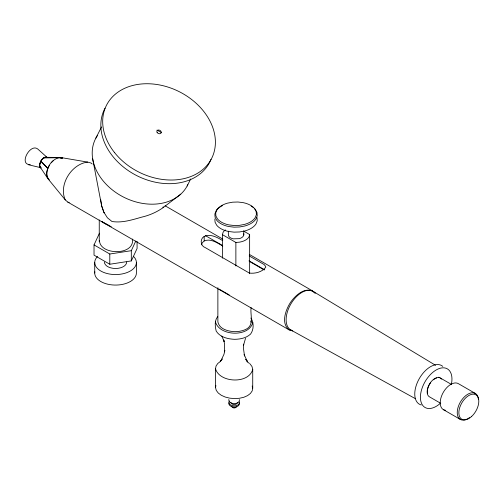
<?xml version="1.0" encoding="UTF-8"?>
<svg xmlns="http://www.w3.org/2000/svg" width="504" height="504" viewBox="0 0 504 504"><rect width="100%" height="100%" fill="white"/><g stroke="black" fill="none" stroke-linecap="round" stroke-linejoin="round"><path stroke-width="0.76" d="M39.596 165.23L39.785 163.636M101.688 205.966L103.975 212.386L107.383 217.766L111.951 221.483C121.993 223.159 132.092 219.857 141.719 217.136C149.304 215.41 156.605 212.19 163 207.743L163.183 206.753M132.483 239.053C134.858 255.906 99.685 255.314 99.483 240.477M250.879 318.043C254.029 322.516 253.884 329.792 250.519 334.139C246.229 338.089 240.213 339.242 234.562 339.318C227.802 339.009 220.002 337.22 216.197 331.078C215.032 326.397 214.351 320.487 217.734 316.562M250.016 363.882L251.975 366.496L252.724 369.281L252.724 388.105L252.202 390.877L250.444 393.441L247.577 395.627L243.797 397.278L239.356 398.292L234.555 398.595L229.729 398.16L225.2 397.032L221.281 395.275L218.238 393.007L216.273 390.398L215.529 387.608L215.529 368.783L216.052 366.017L217.804 363.453L220.67 361.267M215.529 387.608L215.92 385.529M228.81 399.477C228.249 404.819 240.175 405.109 239.375 399.622M228.81 402.891C228.249 408.234 240.175 408.524 239.375 403.03M251.105 307.541C249.984 314.471 254.426 324.847 246.513 329.024C242.941 330.933 238.896 331.638 234.877 331.676C228.369 331.393 219.328 329.32 217.873 321.861L217.873 287.671M237.409 402.683C236.666 405.329 231.645 405.14 230.845 402.595M252.806 322.421C249.228 337.459 219.404 336.218 215.447 321.917M252.724 369.281C249.159 384.256 219.467 383.015 215.529 368.783M222.459 258.174L222.459 234.669L222.963 232.634A13.954 8.058 0 0 1 225.37 229.881M243.596 231.053L249.637 234.555L249.127 236.59A13.954 8.058 0 0 1 239.394 242.178L235.872 242.456L222.459 234.669M40.213 162.225L39.74 166.396L47.849 178.605L65.255 199.88L67.857 202.142L289.34 330.013L292.736 330.945M245.53 338.323L243.432 345.58L243.697 344.156L243.426 348.119L244.516 355.988L244.238 354.948M243.779 231.071L243.779 234.946L243.325 236.093A7.982 4.612 0 0 1 239.28 238.65L233.339 238.846A7.554 4.36 0 0 1 228.986 236.559L228.388 235.45L228.312 231.178M201.348 244.805L202.394 242.644L204.189 240.956C210.748 238.172 217.325 242.966 222.774 246.04M137.082 241.403L137.082 248.491L131.311 260.914L109.79 264.247L94.028 255.15L94.028 244.912L99.477 233.176M131.311 260.914L131.311 250.683L135.803 241.013M46.103 157.311A6.243 3.604 -60 0 0 41.788 159.799L39.753 163.939L41.744 159.793A6.218 3.591 -60 0 1 46.047 157.311L60.43 157.469L87.646 162.093L91.041 163.025L92.087 163.932M60.789 158.004L62.332 157.985C52.259 155.61 41.914 172.425 49.329 179.878M49.31 165.501C47.168 169.369 45.423 174.491 47.874 178.611M95.861 138.14L101.537 126.907M187.148 185.995L190.688 178.97M229.326 401.001C226.365 406.715 240.433 407.862 239.375 401.896M236.527 406.911C235.475 408.435 232.287 408.322 231.657 406.476M40.9 160.826L41.788 159.541A6.218 3.591 -60 0 1 46.091 157.059L46.985 157.311M220.191 361.462L222.214 358.98L220.928 360.851L224.028 354.161L224.822 350.406L224.551 351.836L224.551 343.898L223.738 340.005L224.154 341.561L221.804 336.08M51.232 162.767L53.437 160.493M222.774 240.673C217.331 237.397 210.622 233.598 204.189 236.407C199.723 238.915 200.403 246.072 205.292 247.634L249.341 273.067C255.03 273.829 262.168 272.034 265.709 267.303L265.702 266.465L264.115 264.537L249.203 255.931M163 207.743L180.76 194.153M40.736 161.16L47.849 168.449L40.881 161.11M40.081 167.114L39.728 166.125L40.849 167.662M94.028 244.912L109.79 254.01L131.311 250.683M47.093 157.405L37.92 149.153C30.265 142.632 18.257 165.003 30.253 164.594M87.646 162.093C71.53 163.964 58.414 184.804 65.255 199.88M234.637 407.522L233.698 407.509M43.943 157.91L58.206 157.739M60.033 157.998L62.332 157.985M28.608 164.789L41.007 167.738M67.857 202.142L69.218 202.513M315.126 293.158C306.142 284.577 293.977 296.213 289.34 304.277C285.157 311.711 281.1 323.877 289.34 330.013M60.43 157.469L62.301 157.998M111.264 226.762L101.669 221.508M229.213 294.916L219.127 289.088M290.732 329.918L415.397 398.677M165.066 205.758L222.825 239.11M249.329 254.407L312.524 290.896M205.424 235.626L222.453 245.454M249.014 260.788L264.676 269.835M249.203 261.299L264.115 269.905M475.348 393.454L458.325 383.626A15 8.662 -60 0 0 442.411 394.021A15 8.662 -60 0 0 445.523 410.288M440.257 377.969L451.597 384.508M440.723 403.332L429.389 396.793A10.867 6.275 -60 0 1 430.145 383.04A10.867 6.275 -60 0 1 441.479 379.096M443.325 409.607L460.347 419.435M313.016 291.318L435.563 365.312M246.973 361.62L249.404 363.428M247.697 361.834L245.725 359.295L247.162 361.204L244.1 354.432M92.648 158.678L101.713 206.111L103.597 211.535M250.772 321.061L251.105 322.308M252.164 386.014L252.724 388.105M103.975 212.386L104.07 212.896L104.051 212.531M101.128 202.394L101.713 206.111M100.75 199.874L101.033 201.764M39.64 164.978L39.74 166.396M257.027 217.602L257.229 220.802L255.988 223.946A21.88 12.632 0 0 1 244.9 230.958L239.595 231.96L234.045 232.142L228.627 231.487A20.689 11.945 0 0 1 216.695 225.225L215.063 222.176L214.862 218.975M243.703 233.78L243.779 234.946M249.637 234.555L249.637 273.729M235.872 242.456L235.872 265.961M204.189 236.407L204.189 240.956M136.395 262.534L136.395 273.042A20.84 12.033 0 0 1 114.465 285.056A20.84 12.033 0 0 1 94.834 271.782M109.79 254.01L109.79 264.247M99.25 219.958L99.25 241.712M94.721 262.534L94.721 273.042M133.604 256.517A20.84 12.033 0 0 1 115.555 274.56A20.84 12.033 0 0 1 97.511 256.517M126.699 262.055A11.145 6.432 0 0 1 115.555 268.487A11.145 6.432 0 0 1 104.41 262.055M421.262 404.977A22.296 12.871 -60 0 1 419.089 378.97A22.296 12.871 -60 0 1 442.777 366.364M187.803 184.691A51.534 39.362 26.8 0 1 121.999 196.283A51.534 39.362 26.8 0 1 97.379 135.626M107.894 224.79A17.174 9.916 0 0 1 104.586 223.31L104.24 223.108A17.174 9.916 0 0 1 102.117 221.602M156.971 130.139A46.45 35.475 26.8 0 1 161.614 132.684M440.269 403.395A22.296 12.871 -60 0 1 420.481 398.821A22.296 12.871 -60 0 1 437.566 369.237A22.296 12.871 -60 0 1 451.42 384.086M427.638 393.681A10.452 6.035 -60 0 1 427.638 389.264M427.776 388.647A10.452 6.035 -60 0 1 430.668 382.624M433.333 379.814A10.452 6.035 -60 0 1 436.685 378M292.61 330.687A22.283 12.865 -60 0 1 291.029 303.685A22.283 12.865 -60 0 1 315.094 293.082M467.844 418.692A15 8.662 -60 0 1 457.241 412.833A15 8.662 -60 0 1 467.384 394.474A15 8.662 -60 0 1 478.428 399.533M469.507 417.583A15 8.662 -60 0 1 468.399 418.351M222.484 205.601A21.88 12.632 0 0 0 216.103 210.855L214.862 213.992L215.063 217.192L216.695 220.242A20.689 11.945 0 0 0 228.627 226.504L234.045 227.159L239.595 226.976L244.906 225.975A21.88 12.632 0 0 0 255.994 218.963L257.229 215.819L257.027 212.619L255.396 209.576A20.689 11.945 0 0 0 254.552 208.631M251.2 206.111A20.689 11.945 0 0 1 253.562 207.73M438.625 377.212A10.867 6.275 -60 0 1 439.658 377.616M211.018 159.346A58.905 44.988 26.8 0 1 138.165 176.324A58.905 44.988 26.8 0 1 105.027 108.203M216.896 209.878L215.706 212.89L215.901 215.964L217.47 218.887A19.864 11.466 0 0 0 228.923 224.904L234.121 225.527L239.45 225.357L244.547 224.393A21.004 12.127 0 0 0 255.194 217.659L256.385 214.647L256.19 211.573L254.621 208.65A19.864 11.466 0 0 0 243.167 202.639L237.97 202.009L232.64 202.18L227.543 203.143A21.004 12.127 0 0 0 216.896 209.878M40.282 167.252L40.849 167.927L40.282 167.252M114.496 152.523A58.905 44.988 26.8 0 0 211.214 159.226A58.905 44.988 26.8 0 0 151.433 83.891A58.905 44.988 26.8 0 0 114.496 152.523M471.41 416.644A14.099 8.14 -60 0 0 475.877 394.802A14.099 8.14 -60 0 0 459.201 409.594A14.099 8.14 -60 0 0 471.41 416.644M157.097 132.363A2.293 1.751 26.8 0 0 160.896 133.207A2.293 1.751 26.8 0 0 159.151 130.07A2.293 1.751 26.8 0 0 157.097 132.363"/></g></svg>
